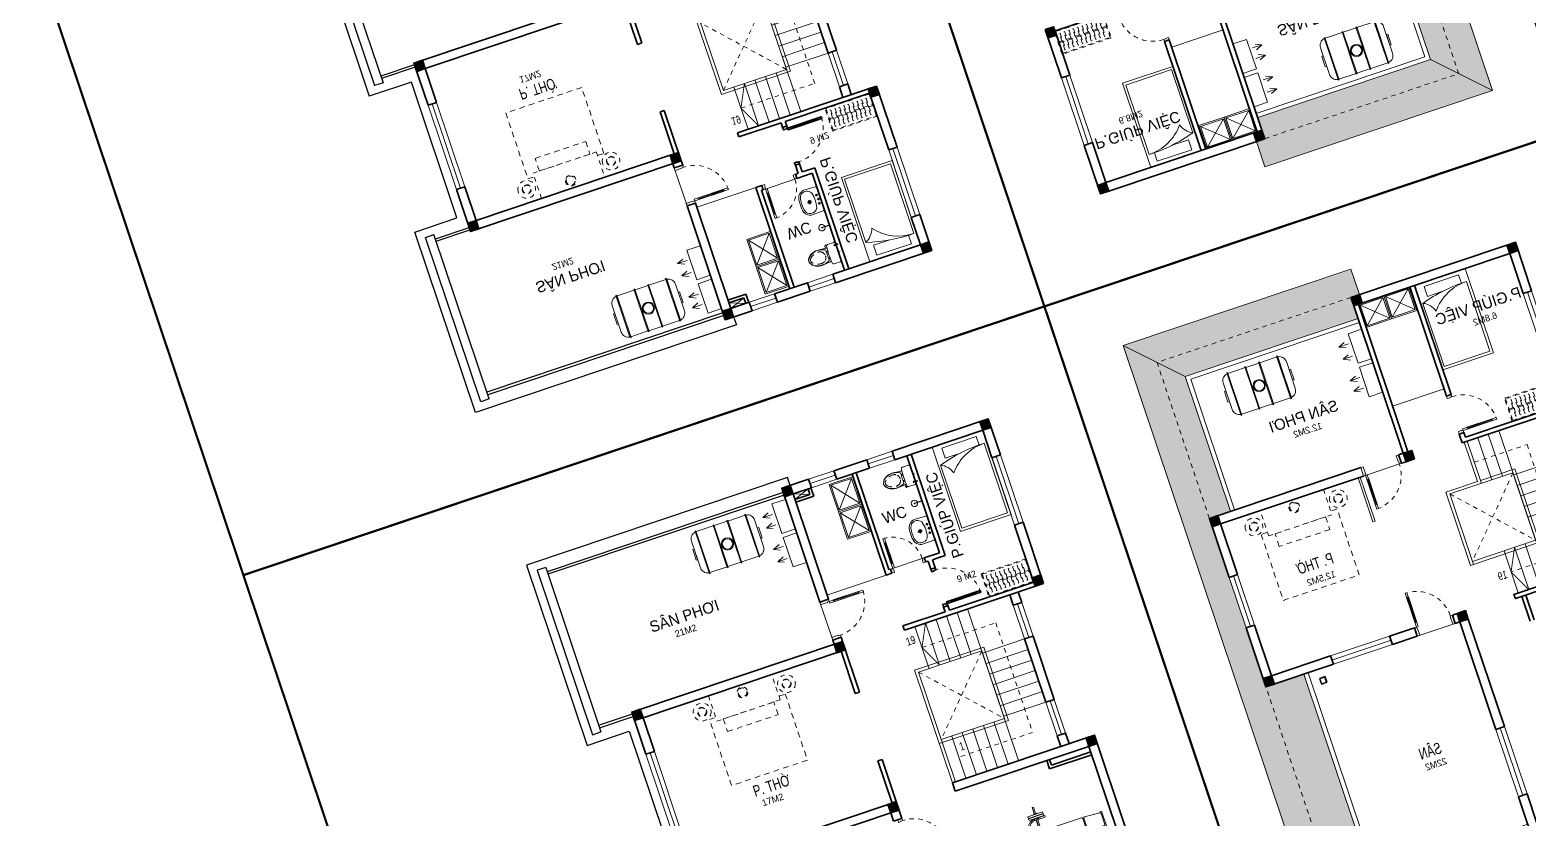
# Model space of a CAD drawing. Header units: metres. Extents: x 568332 to 569219, y 2065964 to 2066430.
# Drawn here: x 568348.01 to 568381.72, y 2066061.43 to 2066079.18 of the extents above; entities that cross this region are included whole.
import ezdxf

# ---------------------------------------------------------------- set-up
doc = ezdxf.new("R2010")
doc.units = ezdxf.units.M
for name, pattern in [('CENTER', [2, 1.25, -0.25, 0.25, -0.25]), ('DASHED', [0.75, 0.5, -0.25]), ('HIDDEN', [0.375, 0.25, -0.125]), ('HIDDEN2', [0.1875, 0.125, -0.0625]), ('X-5M-G-MB PHONGNGU$0$HIDDEN2', [0.1875, 0.125, -0.0625]), ('xref-thap C (mb tang 32-2)$0$HIDDEN', [0.375, 0.25, -0.125]), ('Xref-VCMT-BT3 - tuong bao$0$HIDDEN', [0.375, 0.25, -0.125])]:
    doc.linetypes.add(name, pattern=pattern)
doc.layers.get('0').update_dxf_attribs({"linetype": 'CONTINUOUS'})
for name, color, linetype, lineweight in [('-CONCRETE', 1, 'CONTINUOUS', 35), ('-DOOR', 137, 'CONTINUOUS', 9), ('-FURNITURE', 46, 'CONTINUOUS', 9), ('-HIDE', 3, 'HIDDEN', 13), ('-KH', 143, 'CONTINUOUS', 13), ('-LINE1', 7, 'CONTINUOUS', 18), ('-RANH GIOI KHU DAT', 12, 'CENTER', 18), ('-TEXT', 7, 'CONTINUOUS', 15), ('-WALL', 4, 'CONTINUOUS', 35), ('Bighome_khuat', 251, 'DASHED', 5), ('TEXT25', 2, 'CONTINUOUS', 13)]:
    doc.layers.add(name, color=color, linetype=linetype, lineweight=lineweight)
for name, color, linetype in [('13. NET HATCH', 252, 'CONTINUOUS'), ('A-Flor-Hral', 242, 'CONTINUOUS'), ('SOLO', 7, 'CONTINUOUS')]:
    doc.layers.add(name, color=color, linetype=linetype)
doc.styles.add('1', font='arial.ttf')
doc.styles.add('T1', font='', dxfattribs={"height": 200})
doc.styles.get('T1').set_extended_font_data('VNgeometric Light')

# ---------------------------------------------------------------- blocks, each defined once
blk = doc.blocks.new('A$Cf6c941c9')
at = {"layer": '-FURNITURE', "linetype": 'HIDDEN', "ltscale": 500, "elevation": 0}
blk.add_lwpolyline([(512, 1950), (512, 2100), (2079, 2100), (2079, 300), (512, 300), (512, 450)], dxfattribs=at)
at = {"layer": '-FURNITURE', "linetype": 'HIDDEN2', "elevation": 0}
blk.add_lwpolyline([(600, 450), (600, 1950), (0, 1950), (0, 450)], close=True, dxfattribs=at)
at = {"layer": '-FURNITURE', "linetype": 'HIDDEN', "ltscale": 500, "elevation": 0}
blk.add_lwpolyline([(900, 600), (900, 1800), (600, 1800), (600, 600)], close=True, dxfattribs=at)
at = {"layer": '-FURNITURE', "linetype": 'HIDDEN2'}
for centre, radius in [((300, 2200), 200), ((300, 2200), 103), ((300, 2200), 93.3), ((170, 1200), 120), ((170, 1200), 100), ((300, 200), 200), ((300, 200), 103), ((300, 200), 93.3)]:
    blk.add_circle(centre, radius, dxfattribs=at)
blk = doc.blocks.new('A$C5C575821')
at = {"layer": '-CONCRETE'}
h = blk.add_hatch(color=256, dxfattribs=at)
h.dxf.hatch_style = 1
h.paths.add_polyline_path([(0, 200), (0, 0), (200, 0), (200, 200)])
blk.add_lwpolyline([(0, 0), (200, 0), (200, 200), (0, 200)], close=True, dxfattribs=at)
blk = doc.blocks.new('X-10M-ALT2-TUM$0$A$C0CF10D65')
at = {"linetype": 'Continuous'}
for p, q in [((33, 188), (33, 821)), ((1533, 188), (1533, 821))]:
    blk.add_line(p, q, dxfattribs=at)
for points in [[(183, 0), (183, 1009), (204, 1009), (204, 0)], [(609, 0), (609, 1009), (629, 1009), (629, 0)], [(957, 0), (957, 1009), (937, 1009), (937, 0)], [(1383, 0), (1383, 1009), (1362, 1009), (1362, 0)], [(0, 378), (0, 631), (33, 631), (33, 378)], [(1566, 378), (1566, 631), (1533, 631), (1533, 378)]]:
    blk.add_lwpolyline(points, close=True, dxfattribs=at)
for points in [[(183, 989), (183, 19)], [(609, 989), (204, 989)], [(937, 989), (629, 989)], [(1362, 989), (957, 989)], [(1383, 19), (1383, 989)], [(204, 19), (609, 19)], [(629, 19), (937, 19)], [(957, 19), (1362, 19)]]:
    blk.add_lwpolyline(points, dxfattribs=at)
for radius in [137, 117]:
    blk.add_circle((783, 504), radius, dxfattribs=at)
for centre, start, end in [((206, 817), 97.774, 178.9884), ((1360, 817), 1.0116, 82.226), ((206, 191), 181.0116, 262.226), ((1360, 191), 277.774, 358.9884)]:
    blk.add_arc(centre, 173, start, end, dxfattribs=at)
blk = doc.blocks.new('A$C59131A43')
for p, q in [((1140, -1940), (1140, -289)), ((51, -442), (51, -1940)), ((51, -1940), (1140, -1940))]:
    blk.add_line(p, q)
blk.add_lwpolyline([(1200, -2000), (1200, 0), (0, 0), (0, -2000)], close=True)
for points in [[(560, -326), (197, -326), (197, -88), (1015, -88)], [(1015, -88), (1015, -289)]]:
    blk.add_lwpolyline(points)
blk.add_lwpolyline([(1140, -289, 0.227842), (278, -703, 0.147835)], format="xyb")
for centre, radius, start, end in [((1067, -3723), 3434, 88.7915, 107.2102), ((-121, -821), 416, 16.4348, 65.5556)]:
    blk.add_arc(centre, radius, start, end)
blk = doc.blocks.new('*U221')
at = {"linetype": 'X-5M-G-MB PHONGNGU$0$HIDDEN2'}
for points in [[(0, 600), (0, 0), (1271, 0), (1271, 600)], [(1251, 580), (1251, 20), (20, 20), (20, 580)], [(1251, 287), (1251, 313), (20, 313), (20, 287)], [(114, 319), (109, 319), (109, 280), (114, 280)], [(228, 319), (223, 319), (223, 280), (228, 280)], [(342, 319), (337, 319), (337, 280), (342, 280)], [(456, 319), (451, 319), (451, 280), (456, 280)], [(570, 319), (565, 319), (565, 280), (570, 280)], [(684, 319), (679, 319), (679, 280), (684, 280)], [(798, 319), (793, 319), (793, 280), (798, 280)], [(912, 319), (907, 319), (907, 280), (912, 280)], [(1026, 319), (1021, 319), (1021, 280), (1026, 280)], [(1140, 319), (1135, 319), (1135, 280), (1140, 280)]]:
    blk.add_lwpolyline(points, close=True, dxfattribs=at)
for points in [[(122, 313), (122, 515), (100, 515), (100, 313)], [(236, 313), (236, 515), (214, 515), (214, 313)], [(350, 313), (350, 515), (328, 515), (328, 313)], [(464, 313), (464, 515), (442, 515), (442, 313)], [(578, 313), (578, 515), (556, 515), (556, 313)], [(692, 313), (692, 515), (670, 515), (670, 313)], [(806, 313), (806, 515), (784, 515), (784, 313)], [(920, 313), (920, 515), (898, 515), (898, 313)], [(1034, 313), (1034, 515), (1012, 515), (1012, 313)], [(1148, 313), (1148, 515), (1126, 515), (1126, 313)], [(100, 287), (100, 92), (122, 92), (122, 287)], [(214, 287), (214, 92), (236, 92), (236, 287)], [(328, 287), (328, 92), (350, 92), (350, 287)], [(442, 287), (442, 92), (464, 92), (464, 287)], [(556, 287), (556, 92), (578, 92), (578, 287)], [(670, 287), (670, 92), (692, 92), (692, 287)], [(784, 287), (784, 92), (806, 92), (806, 287)], [(898, 287), (898, 92), (920, 92), (920, 287)], [(1012, 287), (1012, 92), (1034, 92), (1034, 287)], [(1126, 287), (1126, 92), (1148, 92), (1148, 287)]]:
    blk.add_lwpolyline(points, dxfattribs=at)
blk = doc.blocks.new('*U218')
at = {"color": 251}
blk.add_line((-70, -100), (-70, -700), dxfattribs=at)
for points in [[(-900, 200), (-840, 200), (-840, 40), (-850, 40), (-850, 0), (-900, 0)], [(-50, 0), (-50, -800), (-90, -800), (-90, 0)], [(0, 200), (-60, 200), (-60, 40), (-50, 40), (-50, 0), (0, 0)], [(-50, -100), (-90, -100), (-90, -700), (-50, -700)]]:
    blk.add_lwpolyline(points, close=True)
at = {"layer": 'Bighome_khuat', "linetype": 'Xref-VCMT-BT3 - tuong bao$0$HIDDEN'}
blk.add_arc((-50, 0), 800, 180, 270, dxfattribs=at)
blk = doc.blocks.new('*U219')
at = {"color": 251}
blk.add_line((70, -100), (70, -700), dxfattribs=at)
for points in [[(0, 200), (60, 200), (60, 40), (50, 40), (50, 0), (0, 0)], [(50, 0), (50, -800), (90, -800), (90, 0)], [(900, 200), (840, 200), (840, 40), (850, 40), (850, 0), (900, 0)], [(50, -100), (90, -100), (90, -700), (50, -700)]]:
    blk.add_lwpolyline(points, close=True)
at = {"layer": 'Bighome_khuat', "linetype": 'Xref-VCMT-BT3 - tuong bao$0$HIDDEN'}
blk.add_arc((50, 0), 800, 270, 0, dxfattribs=at)
blk = doc.blocks.new('A$C260bbb34')
at = {"layer": '-FURNITURE'}
for points in [[(219, 385), (219, 612), (159, 470), (219, 612), (287, 461)], [(508, 385), (508, 612), (448, 470), (508, 612), (576, 461)], [(1020, 385), (1020, 612), (960, 470), (1020, 612), (1088, 461)], [(1268, 385), (1268, 612), (1329, 470), (1268, 612), (1201, 461)]]:
    blk.add_lwpolyline(points, dxfattribs=at)
for points in [[(0, 0), (700, 0), (700, 320), (0, 320)], [(794, 0), (1494, 0), (1494, 320), (794, 320)]]:
    blk.add_lwpolyline(points, close=True, dxfattribs=at)
blk = doc.blocks.new('*U304')
at = {"color": 251}
blk.add_line((70, 100), (70, 700), dxfattribs=at)
for points in [[(50, 0), (50, 800), (90, 800), (90, 0)], [(50, 100), (90, 100), (90, 700), (50, 700)], [(0, -110), (60, -110), (60, -40), (50, -40), (50, 0), (0, 0)], [(900, -110), (840, -110), (840, -40), (850, -40), (850, 0), (900, 0)]]:
    blk.add_lwpolyline(points, close=True)
at = {"layer": 'Bighome_khuat', "linetype": 'Xref-VCMT-BT3 - tuong bao$0$HIDDEN'}
blk.add_arc((50, 0), 800, 0, 90, dxfattribs=at)
blk = doc.blocks.new('BT1-T3')
at = {"layer": '13. NET HATCH'}
h = blk.add_hatch(dxfattribs=at)
h.set_pattern_fill('N-ONG-01', color=256, scale=200, angle=540)
h.set_pattern_definition([(94.9697, (206424.789, 16486.938), (199.9982614, -2400.0002103), [184.6944, -4432.6642]), (360, (206408.79, 16670.94), (200, 200), [16, -184]), (180, (206608.79, 16686.94), (-200, -200), [56, -144]), (270, (206552.79, 16686.94), (200, -200), [20, -180]), (90, (206424.79, 16666.94), (-200, 200), [20, -180]), (180, (206424.79, 16686.94), (-200, -200), [16, -184]), (180, (206608.79, 16670.94), (-200, -200), [40, -160]), (265.0303, (206568.789, 16670.938), (-199.9982614, -2400.0002103), [184.6944, -4432.6642]), (232.6961, (206568.789, 16660.938), (2599.997178, 3400.0021483), [52.8016, -5227.35]), (198.4349, (206536.79, 16618.94), (-400.00009, -199.99968), [50.5964, -581.859]), (161.5651, (206488.79, 16602.94), (400.00009, -199.99968), [50.5964, -581.859]), (127.3039, (206440.789, 16618.938), (-2599.997178, 3400.0021483), [52.8016, -5227.35]), (200.2249, (206526.789, 16632.938), (2199.999453, 800.001667), [40.497, -4009.1944]), (159.7751, (206488.789, 16618.938), (-2199.999453, 800.001667), [40.497, -4009.1944]), (127.4054, (206450.789, 16632.938), (-2000.0019905, 2599.998493), [42.8018, -4237.385]), (232.5946, (206552.789, 16666.938), (2000.0019905, 2599.998493), [42.8018, -4237.385])])
h.paths.add_polyline_path([(199587, 45601), (203687, 45601), (204787, 46701), (199391, 46691), (199384, 46111), (199587, 46101)])
h.paths.add_polyline_path([(199790, 46486), (204264, 45183)])
h = blk.add_hatch(dxfattribs=at)
h.set_pattern_fill('N-ONG-01', color=256, scale=200, angle=450)
h.set_pattern_definition([(4.9697, (174602.975, 39473.766), (-2400.0002103, -199.9982614), [184.6944, -4432.6642]), (270, (174786.97, 39489.77), (200, -200), [16, -184]), (90, (174802.97, 39289.77), (-200, 200), [56, -144]), (180, (174802.97, 39345.77), (-200, -200), [20, -180]), (360, (174782.97, 39473.77), (200, 200), [20, -180]), (90, (174802.97, 39473.77), (-200, 200), [16, -184]), (90, (174786.97, 39289.77), (-200, 200), [40, -160]), (175.0303, (174786.975, 39329.766), (-2400.0002103, 199.9982614), [184.6944, -4432.6642]), (142.6961, (174776.975, 39329.7664), (3400.0021483, -2599.997178), [52.8016, -5227.35]), (108.4349, (174734.975, 39361.766), (-199.99968, 400.00009), [50.5964, -581.859]), (71.5651, (174718.975, 39409.766), (-199.99968, -400.00009), [50.5964, -581.859]), (37.3039, (174734.975, 39457.7664), (3400.0021483, 2599.997178), [52.8016, -5227.35]), (110.2249, (174748.975, 39371.766), (800.001667, -2199.999453), [40.497, -4009.1944]), (69.7751, (174734.975, 39409.766), (800.001667, 2199.999453), [40.497, -4009.1944]), (37.4054, (174748.975, 39447.766), (2599.998493, 2000.0019905), [42.8018, -4237.385]), (142.5946, (174782.975, 39345.766), (2599.998493, -2000.0019905), [42.8018, -4237.385])])
h.paths.add_polyline_path([(203287, 33501), (204787, 32001), (204796, 46704), (203687, 45601), (203687, 42401), (204187, 42401), (204187, 38401), (203287, 38401)])
h.paths.add_polyline_path([(204602, 46108), (203299, 41634)], flags=16)
at = {"layer": '-DOOR'}
for points in [[(195887, 44951), (195687, 44951), (195687, 43351), (195887, 43351)], [(203987, 39801), (204187, 39801), (204187, 41001), (203987, 41001)], [(202587, 38401), (202587, 38601), (201187, 38601), (201187, 38401)], [(199387, 34251), (199587, 34251), (199587, 35851), (199387, 35851)]]:
    blk.add_lwpolyline(points, close=True, dxfattribs=at)
for points in [[(195787, 44951), (195787, 43351)], [(199697, 42201), (200597, 42201)], [(204087, 39801), (204087, 41001)], [(202587, 38501), (201187, 38501)], [(200597, 38401), (199697, 38401)], [(199487, 34251), (199487, 35851)]]:
    blk.add_lwpolyline(points, dxfattribs=at)
at = {"layer": '-FURNITURE'}
for p, q in [((198847, 45871), (198307, 45381)), ((198847, 45381), (198307, 45871)), ((199447, 45871), (198907, 45381)), ((199447, 45381), (198907, 45871))]:
    blk.add_line(p, q, dxfattribs=at)
for points in [[(198877, 45351), (198277, 45351), (198277, 45901), (198877, 45901)], [(198847, 45381), (198307, 45381), (198307, 45871), (198847, 45871)], [(199477, 45351), (198877, 45351), (198877, 45901), (199477, 45901)], [(199447, 45381), (198907, 45381), (198907, 45871), (199447, 45871)], [(200673, 42201), (200723, 42201), (200723, 41159), (200673, 41159)]]:
    blk.add_lwpolyline(points, close=True, dxfattribs=at)
at = {"layer": '-HIDE', "ltscale": 5}
for points in [[(199587, 46101), (204187, 46101), (204187, 42401)], [(199587, 32601), (204187, 32601), (204187, 38401)]]:
    blk.add_lwpolyline(points, dxfattribs=at)
at = {"layer": '-HIDE', "ltscale": 10}
for points in [[(198887, 41201), (197387, 39601)], [(197387, 41201), (198887, 39601)]]:
    blk.add_lwpolyline(points, dxfattribs=at)
at = {"layer": '-KH', "linetype": 'HIDDEN2', "ltscale": 5}
blk.add_lwpolyline([(198137, 41701), (196887, 41701), (196887, 39101), (198137, 39101)], dxfattribs=at)
at = {"layer": '-LINE1'}
for p, q in [((198257, 43484), (199477, 43484)), ((197387, 38601), (197387, 42201)), ((197637, 41201), (197637, 42201)), ((197887, 41201), (197887, 42201)), ((198137, 41201), (198137, 42201)), ((198137, 41201), (198137, 42201)), ((198207, 41271), (198207, 42201)), ((198137, 41271), (197317, 41271)), ((197317, 41271), (197317, 39531)), ((198887, 41201), (197387, 41201)), ((197387, 41201), (197387, 39601)), ((198957, 41271), (198207, 41271)), ((198887, 39531), (198887, 41201)), ((198957, 39531), (198957, 41271)), ((197317, 39531), (198957, 39531)), ((197387, 39601), (198887, 39601)), ((197637, 38601), (197637, 39601)), ((197887, 38601), (197887, 39601)), ((198137, 38601), (198137, 39601))]:
    blk.add_line(p, q, dxfattribs=at)
for points in [[(199387, 46101), (199387, 46701), (204787, 46701), (204787, 32001)], [(203687, 45601), (204787, 46701)], [(199587, 45601), (203687, 45601), (203687, 42401)], [(199587, 45501), (203587, 45501), (203587, 42401)], [(197387, 41151), (196387, 41151)], [(197387, 40901), (196387, 40901)], [(197387, 40651), (196387, 40651)], [(197387, 40401), (196387, 40401)], [(197387, 40151), (196387, 40151)], [(199587, 33601), (203187, 33601), (203187, 38401)], [(199587, 33501), (203287, 33501), (203287, 38401)]]:
    blk.add_lwpolyline(points, dxfattribs=at)
at = {"layer": '-LINE1', "const_width": 20}
blk.add_lwpolyline([(197887, 39601), (198137, 39101), (197887, 38601)], dxfattribs=at)
at = {"layer": '-RANH GIOI KHU DAT', "linetype": 'HIDDEN', "ltscale": 10, "const_width": 50}
blk.add_lwpolyline([(193687, 28101), (206187, 28101), (206187, 48101), (193687, 48101)], close=True, dxfattribs=at)
at = {"layer": '-WALL'}
for p, q in [((195687, 44951), (195687, 46101)), ((195887, 45901), (199587, 45901)), ((195887, 44951), (195887, 45901)), ((198147, 43311), (198147, 45901)), ((198257, 43311), (198257, 45901)), ((199477, 45901), (199477, 42401)), ((199587, 45901), (199587, 42401)), ((195687, 42201), (195687, 43351)), ((195887, 42301), (195887, 43351)), ((198147, 43311), (198257, 43311)), ((195887, 42301), (198147, 42301)), ((196387, 42201), (198257, 42201)), ((198147, 42301), (198147, 42411)), ((198147, 42411), (198257, 42411)), ((198257, 42201), (198257, 42411)), ((200597, 42201), (203987, 42201)), ((203987, 41001), (203987, 42201)), ((203987, 38601), (203987, 39801)), ((204187, 38401), (204187, 39801)), ((197987, 37911), (197987, 38501)), ((198087, 37911), (198087, 38501)), ((199387, 38601), (199697, 38601)), ((199387, 38501), (199387, 38601)), ((200597, 38601), (201187, 38601)), ((202587, 38601), (203987, 38601)), ((199387, 35851), (199387, 38401)), ((199587, 38401), (199387, 38401)), ((199697, 38401), (199587, 38401)), ((199587, 35851), (199587, 38401)), ((201187, 38401), (200597, 38401)), ((204187, 38401), (202587, 38401)), ((199387, 32201), (199387, 34251)), ((199587, 32001), (199587, 34251))]:
    blk.add_line(p, q, dxfattribs=at)
for points in [[(195887, 46101), (199587, 46101), (199587, 46101)], [(195887, 44951), (195687, 44951)], [(195887, 43351), (195687, 43351)], [(200597, 42401), (200597, 42401), (204187, 42401), (204187, 41001)], [(203987, 41001), (204187, 41001)], [(203987, 39801), (204187, 39801)], [(196387, 38851), (196387, 38601), (198237, 38601), (198237, 38501), (195887, 38501)], [(199697, 38401), (199697, 38601)], [(200597, 38601), (200597, 38401)], [(201187, 38401), (201187, 38601)], [(202587, 38401), (202587, 38601)], [(199387, 35851), (199587, 35851)], [(199387, 34251), (199587, 34251)]]:
    blk.add_lwpolyline(points, dxfattribs=at)
blk.add_lwpolyline([(199697, 42401), (199587, 42401), (199587, 42201), (199697, 42201)], close=True, dxfattribs=at)
at = {"layer": 'A-Flor-Hral'}
for points in [[(202847, 38201), (202987, 38201), (202987, 38061), (202847, 38061)], [(202858, 38189), (202976, 38189), (202976, 38072), (202858, 38072)]]:
    blk.add_lwpolyline(points, close=True, dxfattribs=at)
at = {"layer": '-DOOR', "rotation": 90}
blk.add_blockref('*U304', (198147, 42411), dxfattribs=at)
at = {"layer": '-DOOR', "xscale": -1}
blk.add_blockref('*U219', (200597, 42201), dxfattribs=at)
at = {"layer": '-DOOR', "xscale": -1, "rotation": 180}
blk.add_blockref('*U218', (200597, 38601), dxfattribs=at)
at = {"layer": '-FURNITURE', "xscale": -1}
blk.add_blockref('A$C59131A43', (198147, 45901), dxfattribs=at)
at = {"layer": '-FURNITURE', "xscale": -1, "rotation": 359.9999999798975}
blk.add_blockref('X-10M-ALT2-TUM$0$A$C0CF10D65', (202957, 44371), dxfattribs=at)
at = {"layer": '-FURNITURE', "extrusion": (0, 0, -1), "xscale": -0.916666666665974, "yscale": 0.916666666665974, "zscale": -0.916666666665974}
blk.add_blockref('*U221', (-195869, 42301), dxfattribs=at)
at = {"layer": '-WALL'}
for p in [(195687, 45901), (199387, 45901), (195687, 42201), (199387, 42201), (203987, 42201), (199387, 38401), (203987, 38401)]:
    blk.add_blockref('A$C5C575821', p, dxfattribs=at)
at = {"layer": '-WALL', "rotation": 270}
for name, p in [('A$C260bbb34', (199587, 45345)), ('A$Cf6c941c9', (201097, 42201))]:
    blk.add_blockref(name, p, dxfattribs=at)
at = {"layer": '-TEXT', "color": 2}
for s, p in [('P.GIÚP VIỆC ', (195931, 44883)), ('SÂN PHƠI', (200636, 43779))]:
    blk.add_text(s, height=250, dxfattribs=at).set_placement(p)
at = {"layer": '-TEXT', "color": 2, "width": 0.75}
for s, p in [('P. THỜ', (201834, 40556)), ('SÂN', (200886, 35735))]:
    blk.add_text(s, height=250, dxfattribs=at).set_placement(p)
at = {"layer": '-TEXT', "style": '1', "width": 0.75}
blk.add_text('19', height=180, dxfattribs=at).set_placement((198241, 38997))
at = {"layer": 'TEXT25', "style": 'T1'}
for s, rotation, p in [('6.8M2', 360, (196603, 44609)), ('12.2M2', 360, (201124, 43506)), ('12,5M2', 0, (201897, 40248)), ('22M2', 360, (200863, 35465))]:
    blk.add_text(s, height=150, rotation=rotation, dxfattribs=at).set_placement(p)
blk = doc.blocks.new('A$C17c94eb8')
at = {"layer": '-FURNITURE'}
for p, q in [((30, 520), (620, 30)), ((30, 30), (620, 520))]:
    blk.add_line(p, q, dxfattribs=at)
for points in [[(0, 0), (650, 0), (650, 550), (0, 550)], [(30, 30), (620, 30), (620, 520), (30, 520)]]:
    blk.add_lwpolyline(points, close=True, dxfattribs=at)
blk = doc.blocks.new('*U88')
at = {"color": 251}
blk.add_line((-70, 100), (-70, 700), dxfattribs=at)
for points in [[(-50, 0), (-50, 800), (-90, 800), (-90, 0)], [(-50, 100), (-90, 100), (-90, 700), (-50, 700)], [(-900, -100), (-840, -100), (-840, -40), (-850, -40), (-850, 0), (-900, 0)], [(0, -100), (-60, -100), (-60, -40), (-50, -40), (-50, 0), (0, 0)]]:
    blk.add_lwpolyline(points, close=True)
at = {"layer": 'Bighome_khuat', "linetype": 'Xref-VCMT-BT3 - tuong bao$0$HIDDEN'}
blk.add_arc((-50, 0), 800, 90, 180, dxfattribs=at)
blk = doc.blocks.new('A$C18091ED7')
for p, q in [((-83, -267), (-83, -300)), ((-83, -278), (-83, -288)), ((-61, -290), (-83, -290)), ((-63, -265), (-81, -265)), ((-61, -267), (-61, -300)), ((0, -42), (0, 0)), ((61, -267), (61, -300)), ((61, -290), (83, -290)), ((63, -265), (81, -265)), ((83, -267), (83, -300)), ((83, -278), (83, -288)), ((146, -27), (179, -27)), ((146, -27), (146, -30)), ((146, -30), (166, -30)), ((153, -37), (146, -30)), ((152, 0), (152, -27)), ((152, 0), (179, 0)), ((153, -37), (166, -37)), ((153, -40), (153, -37)), ((153, -40), (178, -40)), ((153, -40), (178, -40)), ((153, -40), (153, -42)), ((165, -262), (165, -290)), ((185, -30), (166, -30)), ((178, -37), (166, -37)), ((168, -260), (228, -260)), ((168, -292), (207, -292)), ((185, -30), (178, -37)), ((178, -37), (178, -40)), ((178, -40), (178, -42)), ((179, 0), (179, -27)), ((179, -27), (185, -27)), ((185, -27), (185, -30)), ((231, -274), (231, -262))]:
    blk.add_line(p, q)
for points in [[(230, -219, -0.137407), (225, -235), (222, -241, -0.236081), (198, -255, -0.051961), (-198, -255, -0.236081), (-222, -241), (-225, -235, -0.137407), (-230, -219), (-230, -72, -0.198912), (-226, -63), (-209, -46, -0.198912), (-200, -42), (0, -42), (200, -42, -0.198912), (209, -46), (226, -63, -0.198912), (230, -72)], [(144, -619, -0.212405), (26, -734, -0.027685), (-1, -739, -0.022279), (-26, -734, -0.212405), (-144, -619, -0.142796), (-167, -428, -0.093005), (-128, -309, -0.256439), (-111, -300), (0, -300), (111, -300, -0.256439), (128, -309, -0.093005), (167, -428, -0.142796)]]:
    blk.add_lwpolyline(points, format="xyb", close=True)
at = {"linetype": 'xref-thap C (mb tang 32-2)$0$HIDDEN', "ltscale": 100}
blk.add_lwpolyline([(61, -669, -0.199031), (0, -699, -0.199031), (-61, -669, -0.218924), (-132, -478, -0.153791), (-112, -404, -0.236701), (0, -348, -0.236701), (112, -404, -0.153791), (132, -478, -0.218924)], format="xyb", close=True, dxfattribs=at)
blk.add_circle((166, -78), 13.9)
for centre, radius, start, end in [((-81, -267), 1.98, 90, 180), ((-63, -267), 1.98, 0, 90), ((63, -267), 1.98, 90, 180), ((81, -267), 1.98, 0, 90), ((168, -262), 2.47, 90, 180), ((168, -290), 2.47, 180, 270), ((207, -277), 15.5, 270, 306.4659), ((168, -225), 80.1, 306.4659, 320.3123), ((228, -274), 2.47, 320.3123, 0)]:
    blk.add_arc(centre, radius, start, end)
for points in [[(-156, -259), (-157, -267), (-164, -328), (-169, -385), (-184, -528), (-136, -679), (-50, -735), (-20, -741), (0, -744)], [(156, -259), (157, -267), (164, -328), (169, -385), (184, -528), (136, -679), (50, -735), (20, -741), (0, -744)]]:
    blk.add_open_spline(points, degree=3, knots=[130.613938, 130.613938, 130.613938, 130.613938, 152.852109, 311.129351, 417.703951, 561.383393, 697.692632, 710.812262, 710.812262, 710.812262, 710.812262])
blk = doc.blocks.new('A$C4ace49fd')
for p, q in [((167, 414), (224, 414)), ((195, 383), (195, 443)), ((267, 429), (324, 429)), ((295, 398), (295, 458)), ((367, 414), (424, 414)), ((395, 383), (395, 443)), ((249, 215), (342, 215)), ((295, 165), (295, 264))]:
    blk.add_line(p, q)
for points in [[(0, 200, 0.414214), (200, 0), (390, 0, 0.414214), (590, 200), (581, 446, 0.409799), (551, 475), (39, 475, 0.403607), (9, 446)], [(177, 40, 0.090773), (424, 43, 0.149887), (521, 96, 0.430722), (482, 321, 0.080637), (470, 327, 0.127732), (125, 329, 0.074208), (114, 325, 0.443092), (69, 96, 0.13364), (154, 46, 0.033617)]]:
    blk.add_lwpolyline(points, format="xyb", close=True)
for centre, radius in [((195, 414), 17.5), ((295, 429), 17.5), ((395, 414), 17.5), ((295, 215), 37.5), ((295, 215), 22.5), ((295, 215), 22.5)]:
    blk.add_circle(centre, radius)
blk = doc.blocks.new('shower')
for points in [[(180929, -32327), (180902, -32327), (180902, -32316), (180929, -32316)], [(180919, -32316), (180912, -32316), (180912, -32147), (180919, -32147)]]:
    blk.add_lwpolyline(points, close=True)
for radius, start, end in [(72, 272.7907, 267.2093), (8.35, 294.8355, 245.1645)]:
    blk.add_arc((180916, -32147), radius, start, end)
blk = doc.blocks.new('*U96')
at = {"color": 251}
blk.add_line((-70, 100), (-70, 600), dxfattribs=at)
for points in [[(-50, 0), (-50, 700), (-90, 700), (-90, 0)], [(-50, 100), (-90, 100), (-90, 600), (-50, 600)], [(-800, -100), (-740, -100), (-740, -40), (-750, -40), (-750, 0), (-800, 0)], [(0, -100), (-60, -100), (-60, -40), (-50, -40), (-50, 0), (0, 0)]]:
    blk.add_lwpolyline(points, close=True)
at = {"layer": 'Bighome_khuat', "linetype": 'Xref-VCMT-BT3 - tuong bao$0$HIDDEN'}
blk.add_arc((-50, 0), 700, 90, 180, dxfattribs=at)
blk = doc.blocks.new('*U220')
at = {"color": 251}
blk.add_line((-70, 100), (-70, 700), dxfattribs=at)
for points in [[(-50, 0), (-50, 800), (-90, 800), (-90, 0)], [(-50, 100), (-90, 100), (-90, 700), (-50, 700)], [(-900, -200), (-840, -200), (-840, -40), (-850, -40), (-850, 0), (-900, 0)], [(0, -200), (-60, -200), (-60, -40), (-50, -40), (-50, 0), (0, 0)]]:
    blk.add_lwpolyline(points, close=True)
at = {"layer": 'Bighome_khuat', "linetype": 'Xref-VCMT-BT3 - tuong bao$0$HIDDEN'}
blk.add_arc((-50, 0), 800, 90, 180, dxfattribs=at)
blk = doc.blocks.new('*U224')
at = {"linetype": 'X-5M-G-MB PHONGNGU$0$HIDDEN2'}
for points in [[(0, 600), (0, 0), (1156, 0), (1156, 600)], [(1136, 580), (1136, 20), (20, 20), (20, 580)], [(1136, 287), (1136, 313), (20, 313), (20, 287)], [(114, 319), (109, 319), (109, 280), (114, 280)], [(228, 319), (223, 319), (223, 280), (228, 280)], [(342, 319), (337, 319), (337, 280), (342, 280)], [(456, 319), (451, 319), (451, 280), (456, 280)], [(570, 319), (565, 319), (565, 280), (570, 280)], [(684, 319), (679, 319), (679, 280), (684, 280)], [(798, 319), (793, 319), (793, 280), (798, 280)], [(912, 319), (907, 319), (907, 280), (912, 280)], [(1026, 319), (1021, 319), (1021, 280), (1026, 280)]]:
    blk.add_lwpolyline(points, close=True, dxfattribs=at)
for points in [[(122, 313), (122, 515), (100, 515), (100, 313)], [(236, 313), (236, 515), (214, 515), (214, 313)], [(350, 313), (350, 515), (328, 515), (328, 313)], [(464, 313), (464, 515), (442, 515), (442, 313)], [(578, 313), (578, 515), (556, 515), (556, 313)], [(692, 313), (692, 515), (670, 515), (670, 313)], [(806, 313), (806, 515), (784, 515), (784, 313)], [(920, 313), (920, 515), (898, 515), (898, 313)], [(1034, 313), (1034, 515), (1012, 515), (1012, 313)], [(100, 287), (100, 92), (122, 92), (122, 287)], [(214, 287), (214, 92), (236, 92), (236, 287)], [(328, 287), (328, 92), (350, 92), (350, 287)], [(442, 287), (442, 92), (464, 92), (464, 287)], [(556, 287), (556, 92), (578, 92), (578, 287)], [(670, 287), (670, 92), (692, 92), (692, 287)], [(784, 287), (784, 92), (806, 92), (806, 287)], [(898, 287), (898, 92), (920, 92), (920, 287)], [(1012, 287), (1012, 92), (1034, 92), (1034, 287)]]:
    blk.add_lwpolyline(points, dxfattribs=at)
blk = doc.blocks.new('Tonkin_JerkBench01_168x97_P')
for p, q in [((79, 138.5), (79, 135)), ((87, 138.5), (87, 135)), ((79, 41.5), (79, 45)), ((87, 41.5), (87, 45))]:
    blk.add_line(p, q)
at = {"color": 8}
for points in [[(77.2, 138.5, 0.393718), (60, 120), (60, 60, 0.393718), (77.2, 41.5)], [(82.4, 45), (78.5, 45, -0.414214), (63.5, 60), (63.5, 120, -0.414214), (78.5, 135), (82.4, 135)]]:
    blk.add_lwpolyline(points, format="xyb", dxfattribs=at)
for points in [[(101.4, 148), (101.4, 144), (66.4, 144), (66.4, 148)], [(101.4, 143.5), (101.4, 139.5), (66.4, 139.5), (66.4, 143.5)], [(87.4, 150), (87.4, 148), (80.4, 148), (80.4, 150)], [(82.4, 139.5), (85.4, 139.5), (85.4, 40.5), (82.4, 40.5)], [(101.4, 36.5), (101.4, 40.5), (66.4, 40.5), (66.4, 36.5)], [(101.4, 32), (101.4, 36), (66.4, 36), (66.4, 32)], [(87.4, 30), (87.4, 32), (80.4, 32), (80.4, 30)]]:
    blk.add_lwpolyline(points, close=True)
for points in [[(82.4, 138.5), (77.2, 138.5), (77.2, 135), (82.4, 135)], [(82.4, 138.5), (78.5, 138.5)], [(78.5, 138.5), (82.4, 138.5)], [(85.4, 150), (85.4, 165), (82.4, 165), (82.4, 150)], [(82.4, 144), (82.4, 143.5)], [(85.4, 143.5), (85.4, 144)], [(85.4, 135), (88.6, 135), (88.6, 138.5), (85.4, 138.5)], [(82.4, 41.5), (77.2, 41.5), (77.2, 45), (82.4, 45)], [(78.5, 41.5), (82.4, 41.5)], [(82.4, 36), (82.4, 36.5)], [(85.4, 45), (88.6, 45), (88.6, 41.5), (85.4, 41.5)], [(85.4, 36.5), (85.4, 36)], [(85.4, 30), (85.4, 15), (82.4, 15), (82.4, 30)]]:
    blk.add_lwpolyline(points)
for points in [[(82.4, 107.5), (81.7, 107.5), (81.7, 135), (82.4, 135)], [(85.4, 138.5), (103.5, 138.5), (103.5, 135), (85.4, 135)], [(223.7, 105), (223.7, 107.5), (227.7, 107.5), (227.7, 72.5), (223.7, 72.5), (223.7, 75)], [(82.4, 72.5), (81.7, 72.5), (81.7, 45), (82.4, 45)], [(182.3, 91.7), (185, 91.7), (185, 88.2), (182.3, 88.2)], [(225, 91.7), (227.4, 91.7), (227.4, 88.2), (225, 88.2)], [(85.4, 41.5), (103.5, 41.5), (103.5, 45), (85.4, 45)]]:
    blk.add_lwpolyline(points, dxfattribs=at)
for points in [[(82.4, 107.5), (75.5, 107.5, 0.414214), (73.5, 105.5), (73.5, 74.5, 0.414214), (75.5, 72.5), (82.4, 72.5)], [(85.4, 72.5), (180.3, 72.5, 0.414214), (182.3, 74.5), (182.3, 105.5, 0.414214), (180.3, 107.5), (85.4, 107.5)]]:
    blk.add_lwpolyline(points, format="xyb")
blk.add_lwpolyline([(223.1, 74.9), (187.1, 72.6, -0.432616), (185, 74.6), (185, 105.4, -0.432616), (187.1, 107.4), (223.1, 105.1, -0.396047), (225, 103.1), (225, 76.9, -0.396047)], format="xyb", close=True)
blk = doc.blocks.new('BT4-T3')
at = {"layer": '-DOOR'}
blk.add_line((195432, -117311), (194032, -117311), dxfattribs=at)
for points in [[(194469, -114710), (195069, -114710), (195069, -114910), (194469, -114910)], [(196448, -114710), (195848, -114710), (195848, -114910), (196448, -114910)], [(198532, -117161), (198732, -117161), (198732, -115561), (198532, -115561)], [(197932, -118861), (198132, -118861), (198132, -119661), (197932, -119661)], [(189032, -121411), (189232, -121411), (189232, -119411), (189032, -119411)], [(197932, -121961), (198132, -121961), (198132, -121161), (197932, -121161)]]:
    blk.add_lwpolyline(points, close=True, dxfattribs=at)
for points in [[(195069, -114810), (194469, -114810)], [(195848, -114810), (196448, -114810)], [(198632, -115561), (198632, -117161)], [(196374, -117211), (195574, -117211)], [(193832, -117411), (193832, -118311)], [(198032, -119661), (198032, -118861)], [(189132, -119411), (189132, -121411)], [(198032, -121161), (198032, -121961)]]:
    blk.add_lwpolyline(points, dxfattribs=at)
at = {"layer": '-FURNITURE'}
for points in [[(194388, -115040), (194032, -114910)], [(194388, -114910), (194032, -115040)]]:
    blk.add_lwpolyline(points, dxfattribs=at)
at = {"layer": '-HIDE', "ltscale": 10}
for points in [[(195432, -119611), (196932, -121211)], [(196932, -119611), (195432, -121211)]]:
    blk.add_lwpolyline(points, dxfattribs=at)
at = {"layer": '-KH', "linetype": 'HIDDEN2', "ltscale": 5}
blk.add_lwpolyline([(195682, -119111), (197432, -119111), (197432, -121711), (195682, -121711)], dxfattribs=at)
at = {"layer": '-LINE1'}
for p, q in [((195682, -119611), (195682, -118611)), ((195932, -119611), (195932, -118611)), ((196182, -119611), (196182, -118611)), ((196432, -119611), (196432, -118611)), ((196682, -119611), (196682, -118611)), ((196932, -122211), (196932, -118611)), ((195362, -119541), (197002, -119541)), ((195362, -122211), (195362, -119541)), ((195432, -119611), (196932, -119611)), ((195432, -122211), (195432, -119611)), ((196932, -119611), (196932, -121211)), ((197002, -119541), (197002, -121281)), ((197002, -121281), (195362, -121281)), ((196932, -121211), (195432, -121211)), ((195682, -122211), (195682, -121211)), ((195932, -122211), (195932, -121211)), ((196182, -122211), (196182, -121211)), ((196432, -122211), (196432, -121211)), ((196682, -122211), (196682, -121211))]:
    blk.add_line(p, q, dxfattribs=at)
at = {"layer": '-LINE1', "const_width": 20}
blk.add_lwpolyline([(195932, -118611), (195682, -119111), (195932, -119611)], dxfattribs=at)
at = {"layer": '-LINE1'}
for points in [[(196932, -119661), (197932, -119661)], [(196932, -119911), (197932, -119911)], [(196932, -120161), (197932, -120161)], [(196932, -120411), (197932, -120411)], [(196932, -120661), (197932, -120661)], [(196932, -120911), (197932, -120911)], [(196932, -121161), (197932, -121161)]]:
    blk.add_lwpolyline(points, dxfattribs=at)
at = {"layer": '-RANH GIOI KHU DAT', "linetype": 'HIDDEN', "ltscale": 10, "const_width": 50}
blk.add_lwpolyline([(200732, -112710), (181732, -112710), (181732, -127710), (186732, -132710), (200732, -132710)], close=True, dxfattribs=at)
at = {"layer": '-WALL'}
for p, q in [((193832, -117411), (193832, -114710)), ((194469, -114710), (193832, -114710)), ((194032, -117411), (194032, -114910)), ((194469, -114910), (194032, -114910)), ((194388, -115040), (194388, -114910)), ((194458, -115110), (194458, -114910)), ((194469, -114910), (194469, -114710)), ((195848, -114710), (195069, -114710)), ((195069, -114910), (195069, -114710)), ((195848, -114910), (195069, -114910)), ((195432, -117311), (195432, -114910)), ((195532, -117211), (195532, -114910)), ((195848, -114910), (195848, -114710)), ((198732, -114710), (196448, -114710)), ((196448, -114910), (196448, -114710)), ((198532, -114910), (196448, -114910)), ((196732, -117211), (196732, -114910)), ((196832, -117311), (196832, -114910)), ((198532, -115561), (198532, -114910)), ((198732, -115561), (198732, -114710)), ((194032, -115040), (194388, -115040)), ((194032, -115110), (194458, -115110)), ((198732, -115561), (198532, -115561)), ((195574, -117311), (195432, -117311)), ((195532, -117211), (195574, -117211)), ((195574, -117311), (195574, -117211)), ((196374, -117211), (196732, -117211)), ((196374, -117311), (196374, -117211)), ((196374, -117311), (196432, -117311)), ((196532, -117311), (196732, -117311)), ((196832, -117311), (196689, -117311)), ((198532, -118411), (198532, -117161)), ((198732, -118611), (198732, -117161)), ((194032, -117411), (193832, -117411)), ((193832, -118411), (193832, -118311)), ((194032, -118311), (193832, -118311)), ((194032, -118411), (194032, -118311)), ((189032, -119411), (189032, -118411)), ((194032, -118411), (189032, -118411)), ((189232, -119411), (189232, -118611)), ((193932, -118611), (189232, -118611)), ((193932, -119611), (193932, -118611)), ((194032, -119611), (194032, -118411)), ((196432, -118511), (195432, -118511)), ((195432, -118611), (195432, -118511)), ((195432, -118611), (198732, -118611)), ((196432, -118511), (196432, -118401)), ((196532, -118401), (196432, -118401)), ((196532, -118511), (196532, -118401)), ((198532, -118511), (196532, -118511)), ((197932, -118861), (197932, -118611)), ((198132, -118861), (198132, -118611)), ((194032, -119611), (193932, -119611)), ((197932, -121161), (197932, -119661)), ((198132, -121161), (198132, -119661)), ((194032, -121211), (193932, -121211)), ((193932, -121211), (193932, -122211)), ((194032, -121211), (194032, -122611)), ((189232, -121411), (189032, -121411)), ((189032, -121411), (189032, -122411)), ((189232, -122211), (189232, -121411)), ((193932, -122211), (189232, -122211)), ((193932, -122211), (193832, -122211)), ((195362, -122211), (195362, -122411)), ((193832, -122411), (189032, -122411)), ((193832, -122611), (193832, -122411)), ((194032, -122611), (193832, -122611)), ((198532, -122411), (195362, -122411)), ((197532, -122611), (197532, -122411)), ((198532, -122611), (197532, -122611)), ((197602, -122541), (197602, -122411)), ((198532, -122541), (197602, -122541)), ((198532, -122411), (198532, -124411))]:
    blk.add_line(p, q, dxfattribs=at)
for points in [[(196532, -117311), (196532, -117501), (196432, -117501), (196432, -117311)], [(198532, -117161), (198732, -117161)], [(197932, -118861), (198132, -118861)], [(189232, -119411), (189032, -119411)], [(197932, -119661), (198132, -119661)], [(197932, -121161), (198132, -121161)], [(197932, -122211), (197932, -121961), (198132, -121961), (198132, -122211)], [(195362, -122211), (198732, -122211), (198732, -124411)]]:
    blk.add_lwpolyline(points, dxfattribs=at)
at = {"layer": '13. NET HATCH'}
for p in [(187842, -127001), (188842, -122021)]:
    blk.add_line(p, (187842, -122021), dxfattribs=at)
blk.add_lwpolyline([(194032, -114710), (194032, -114520), (187842, -114520), (187842, -118801), (188842, -118801), (188842, -122021)], dxfattribs=at)
at = {"layer": 'SOLO'}
for p, q in [((188232, -114710), (188032, -114710)), ((188032, -114710), (188032, -118611)), ((188232, -114710), (188232, -118611)), ((193832, -114810), (188232, -114810)), ((193832, -114870), (188232, -114870)), ((188032, -118611), (188232, -118611)), ((188232, -118451), (189032, -118451)), ((188232, -118511), (189032, -118511)), ((188032, -126811), (188032, -122211)), ((188232, -122211), (188032, -122211)), ((188232, -126811), (188232, -122211)), ((189032, -122311), (188232, -122311)), ((189032, -122371), (188232, -122371))]:
    blk.add_line(p, q, dxfattribs=at)
at = {"layer": '-DOOR', "xscale": -1}
blk.add_blockref('*U96', (195574, -117211), dxfattribs=at)
at = {"layer": '-DOOR', "xscale": -1, "rotation": 270}
blk.add_blockref('*U220', (194032, -117411), dxfattribs=at)
at = {"layer": '-DOOR', "rotation": 270}
blk.add_blockref('*U88', (194032, -123511), dxfattribs=at)
at = {"layer": '-FURNITURE'}
blk.add_blockref('A$C59131A43', (197332, -114910), dxfattribs=at)
at = {"layer": '-FURNITURE', "xscale": -1}
for name, p, rotation in [('X-10M-ALT2-TUM$0$A$C0CF10D65', (193060, -116012), 359.9999999798975), ('A$C4ace49fd', (196257, -116912), 270)]:
    blk.add_blockref(name, p, dxfattribs=dict(at, rotation=rotation))
at = {"layer": '-FURNITURE'}
for name, p, rotation in [('A$C18091ED7', (196774, -115353), 270), ('shower', (164405, -296898), 90.00000000000001)]:
    blk.add_blockref(name, p, dxfattribs=dict(at, rotation=rotation))
at = {"layer": '-FURNITURE', "extrusion": (0, 0, -1), "xscale": -0.916666666665974, "yscale": 0.916666666665974, "zscale": -0.916666666665974}
blk.add_blockref('*U224', (-197473, -118511), dxfattribs=at)
at = {"layer": '-FURNITURE', "xscale": 10, "yscale": 10, "zscale": 10}
blk.add_blockref('Tonkin_JerkBench01_168x97_P', (196063, -124958), dxfattribs=at)
at = {"layer": '-WALL', "xscale": -1}
for p in [(194032, -114910), (198732, -114910), (189232, -118611), (194032, -118611), (198732, -118611), (189232, -122411), (194032, -122411), (198732, -122411)]:
    blk.add_blockref('A$C5C575821', p, dxfattribs=at)
at = {"layer": '-WALL'}
for name, p, rotation in [('A$C260bbb34', (193832, -116467), 90), ('*U88', (196532, -118401), 270), ('A$Cf6c941c9', (190334, -118611), 269.9999999999999)]:
    blk.add_blockref(name, p, dxfattribs=dict(at, rotation=rotation))
at = {"layer": '-WALL', "xscale": -1, "rotation": 270}
for p in [(194870, -115618), (194870, -116268)]:
    blk.add_blockref('A$C17c94eb8', p, dxfattribs=at)
at = {"layer": '-TEXT', "color": 2}
blk.add_text('P.GIÚP VIỆC ', height=250, rotation=90, dxfattribs=at).set_placement((197237, -117452))
for s, p in [('WC ', (195767, -116208)), ('SÂN PHƠI', (190028, -116862))]:
    blk.add_text(s, height=250, dxfattribs=at).set_placement(p)
at = {"layer": '-TEXT', "style": '1', "width": 0.75}
for s, p in [('19', (195386, -118973)), ('1', (195773, -121587))]:
    blk.add_text(s, height=180, dxfattribs=at).set_placement(p)
at = {"layer": '-TEXT', "color": 2, "width": 0.75}
blk.add_text('P. THỜ', height=250, dxfattribs=at).set_placement((191059, -121102))
at = {"layer": 'TEXT25', "style": 'T1'}
for s, p in [('21M2', (190516, -117136)), ('9 M2', (196919, -117986)), ('17M2', (191161, -121362))]:
    blk.add_text(s, height=150, rotation=360, dxfattribs=at).set_placement(p)

msp = doc.modelspace()

# ---------------------------------------------------------------- block references
at = {"layer": '-KH', "yscale": 0.001, "zscale": 0.001}
for name, p, xscale, rotation in [('BT1-T3', (568171.894, 2066056.941), -0.001, 198.5514997543399), ('BT4-T3', (568216.379, 2065902.245), -0.0009999999999999998, 198.5515003604368), ('BT1-T3', (568581.598, 2066092.961), -0.001, 18.55150051778948), ('BT4-T3', (568144.659, 2066115.952), 0.001, 18.55150051778719)]:
    msp.add_blockref(name, p, dxfattribs=dict(at, xscale=xscale, rotation=rotation))

doc.saveas('drawing.dxf')
